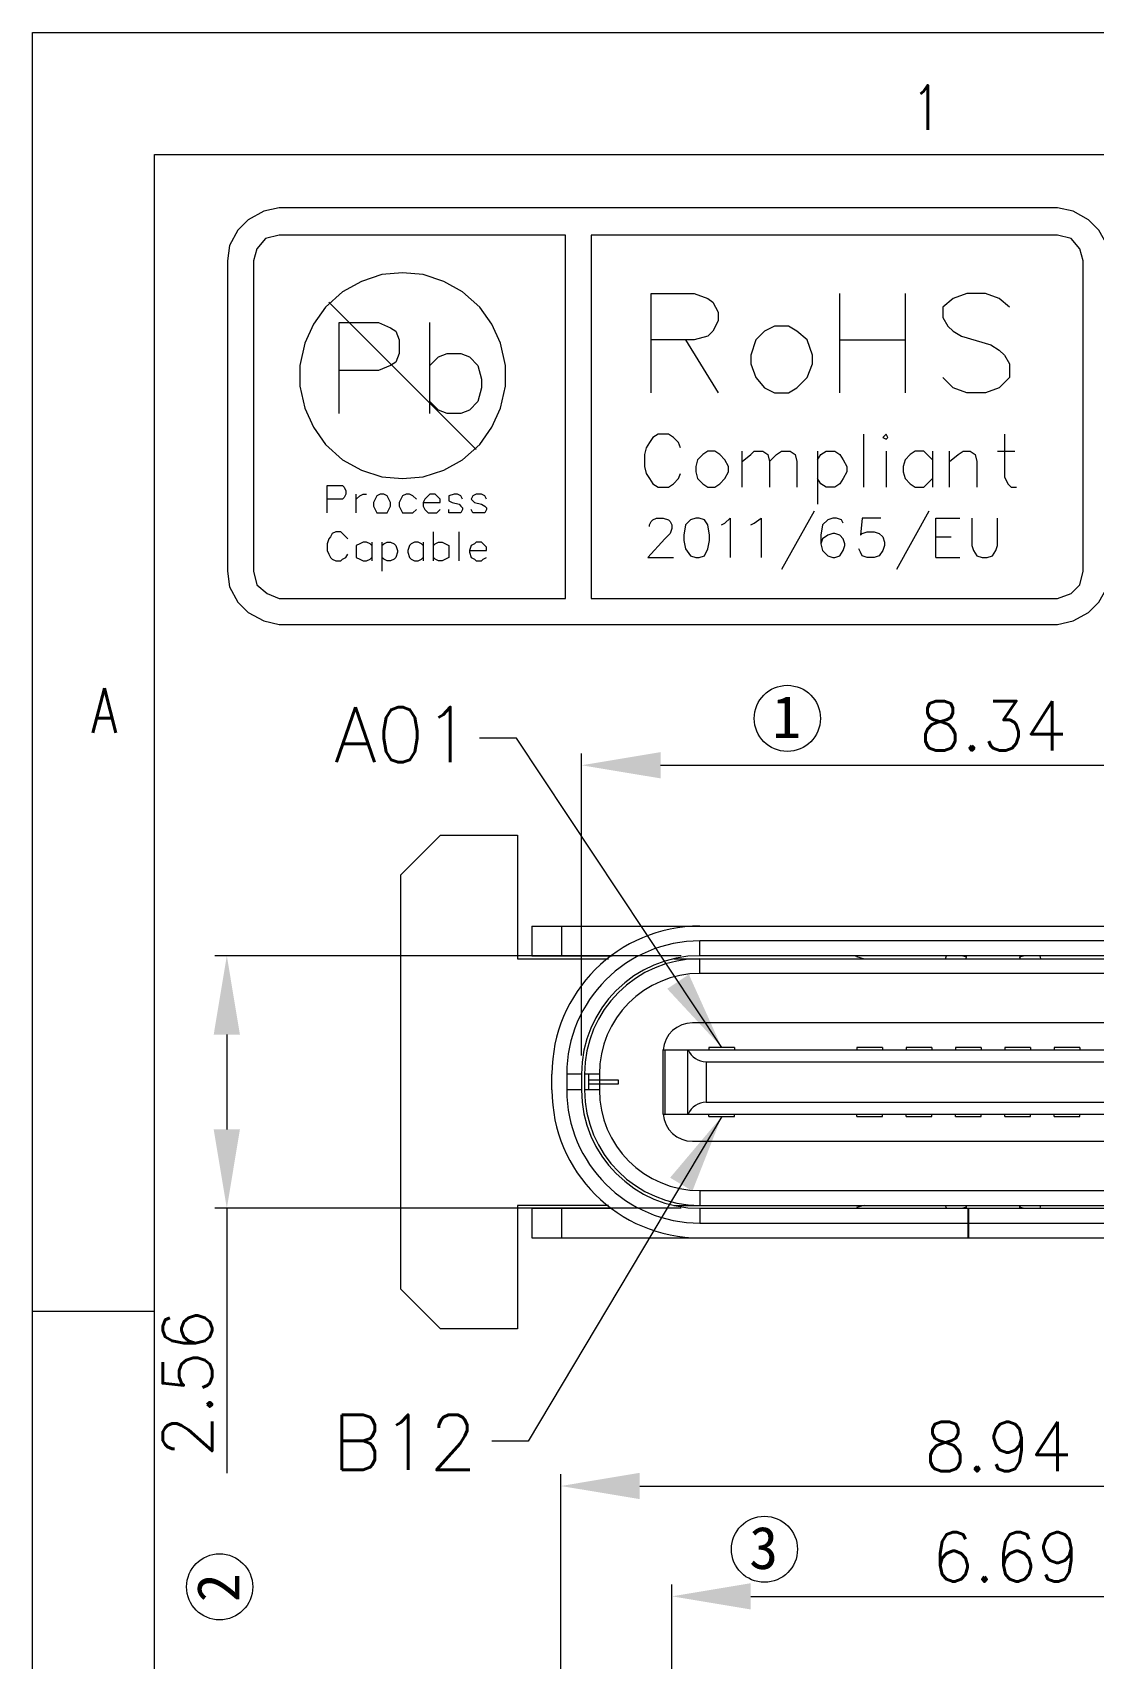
# Model space of a CAD drawing. Extents: x 2510 to 2660, y 706 to 761.
# Drawn here: x 2510.31 to 2521.06, y 742.2 to 758.68 of the extents above; entities that cross this region are included whole.
import ezdxf
from ezdxf.enums import TextEntityAlignment as Align

# ---------------------------------------------------------------- set-up
doc = ezdxf.new("R2010")
doc.units = 0
doc.header["$MEASUREMENT"] = 0
doc.layers.get('0').update_dxf_attribs({"linetype": 'CONTINUOUS', "lineweight": 20})
doc.layers.get('DEFPOINTS').update_dxf_attribs({"linetype": 'CONTINUOUS', "lineweight": 9})
doc.layers.add('HANBO', color=7, linetype='CONTINUOUS', lineweight=9)
doc.styles.add('ROMANS', font='ROMANS.SHX', dxfattribs={"bigfont": 'gbcbig.shx'})
doc.styles.add('style2', font='')
doc.styles.get('style2').set_extended_font_data('SimSun')
doc.dimstyles.new('汉博电子', dxfattribs={"dimtxt": 0.5, "dimasz": 0.8, "dimexe": 0.12, "dimexo": 0.19, "dimgap": 0.15, "dimtad": 1, "dimzin": 1, "dimdsep": 46, "dimtxsty": 'ROMANS', "dimcen": 2.13, "dimclrd": 3, "dimclre": 3, "dimclrt": 2, "dimazin": 2, "dimtfac": 1, "dimtmove": 0, "dimatfit": 3, "dimfxl": 1, "dimlwd": 13, "dimlwe": 13, "dimarcsym": 0})

# ---------------------------------------------------------------- blocks, each defined once
blk = doc.blocks.new('ea')
at = {"layer": 'HANBO', "lineweight": 0}
for points in [[(45.662, 80.581), (45.514, 80.549), (45.366, 80.466), (45.267, 80.367), (45.185, 80.219), (45.168, 80.071)], [(53.138, 80.581), (45.662, 80.581)], [(53.632, 80.071), (53.616, 80.219), (53.534, 80.367), (53.435, 80.466), (53.287, 80.549), (53.138, 80.581)], [(45.662, 80.318), (45.531, 80.285), (45.448, 80.186), (45.415, 80.071)], [(48.412, 80.318), (45.662, 80.318)], [(48.412, 76.827), (48.412, 80.318)], [(48.659, 80.318), (48.659, 76.827), (53.138, 76.827)], [(53.138, 80.318), (48.659, 80.318)], [(53.385, 80.071), (53.352, 80.186), (53.27, 80.285), (53.138, 80.318)], [(45.168, 80.071), (45.168, 77.09)], [(45.415, 80.071), (45.415, 77.09)], [(46.848, 79.956), (46.65, 79.939), (46.453, 79.873), (46.272, 79.775), (46.107, 79.626), (45.992, 79.462), (45.909, 79.281), (45.86, 79.067), (45.86, 78.869), (45.909, 78.655), (45.992, 78.474), (46.107, 78.309), (46.272, 78.161), (46.453, 78.062), (46.65, 77.996), (46.848, 77.98), (47.046, 77.996), (47.243, 78.062), (47.424, 78.161), (47.589, 78.309), (47.704, 78.474), (47.787, 78.655), (47.836, 78.869), (47.836, 79.067), (47.787, 79.281), (47.704, 79.462), (47.589, 79.626), (47.424, 79.775), (47.243, 79.873), (47.046, 79.939), (46.848, 79.956)], [(53.385, 77.09), (53.385, 80.071)], [(46.14, 79.676), (47.556, 78.26)], [(49.236, 78.803), (49.236, 79.758), (49.647, 79.758), (49.779, 79.709), (49.828, 79.676), (49.878, 79.577), (49.878, 79.495), (49.828, 79.396), (49.779, 79.347), (49.647, 79.314), (49.236, 79.314)], [(51.047, 78.803), (51.047, 79.758)], [(51.673, 79.758), (51.673, 78.803)], [(52.677, 79.626), (52.578, 79.709), (52.447, 79.758), (52.266, 79.758), (52.134, 79.709), (52.035, 79.626), (52.035, 79.528), (52.084, 79.445), (52.134, 79.396), (52.216, 79.347), (52.496, 79.264), (52.578, 79.215), (52.628, 79.165), (52.677, 79.083), (52.677, 78.951), (52.578, 78.852), (52.447, 78.803), (52.266, 78.803), (52.134, 78.852), (52.035, 78.951)], [(46.239, 78.605), (46.239, 79.478), (46.617, 79.478), (46.733, 79.429), (46.782, 79.396), (46.815, 79.314), (46.815, 79.182), (46.782, 79.099), (46.733, 79.067), (46.617, 79.017), (46.239, 79.017)], [(47.111, 78.605), (47.111, 79.478)], [(50.421, 79.445), (50.322, 79.396), (50.24, 79.314), (50.191, 79.165), (50.191, 79.083), (50.24, 78.951), (50.322, 78.852), (50.421, 78.803), (50.553, 78.803), (50.635, 78.852), (50.734, 78.951), (50.784, 79.083), (50.784, 79.165), (50.734, 79.314), (50.635, 79.396), (50.553, 79.445), (50.421, 79.445)], [(47.111, 79.067), (47.194, 79.149), (47.276, 79.182), (47.408, 79.182), (47.49, 79.149), (47.572, 79.067), (47.605, 78.935), (47.605, 78.852), (47.572, 78.721), (47.49, 78.638), (47.408, 78.605), (47.276, 78.605), (47.194, 78.638), (47.111, 78.721)], [(49.565, 79.314), (49.878, 78.803)], [(51.047, 79.314), (51.673, 79.314)], [(49.516, 78.276), (49.499, 78.326), (49.45, 78.375), (49.4, 78.408), (49.302, 78.408), (49.252, 78.375), (49.219, 78.326), (49.186, 78.276), (49.17, 78.21), (49.17, 78.095), (49.186, 78.029), (49.219, 77.98), (49.252, 77.93), (49.302, 77.897), (49.4, 77.897), (49.45, 77.93), (49.499, 77.98), (49.516, 78.029)], [(51.278, 77.897), (51.278, 78.408)], [(51.459, 78.375), (51.492, 78.359), (51.508, 78.375), (51.492, 78.408), (51.459, 78.375)], [(52.628, 78.408), (52.628, 77.996), (52.661, 77.93), (52.694, 77.897), (52.743, 77.897)], [(49.779, 78.243), (49.73, 78.21), (49.68, 78.161), (49.664, 78.095), (49.664, 78.046), (49.68, 77.98), (49.73, 77.93), (49.779, 77.897), (49.845, 77.897), (49.894, 77.93), (49.944, 77.98), (49.977, 78.046), (49.977, 78.095), (49.944, 78.161), (49.894, 78.21), (49.845, 78.243), (49.779, 78.243)], [(50.108, 77.897), (50.108, 78.243)], [(50.108, 78.144), (50.191, 78.21), (50.224, 78.243), (50.306, 78.243), (50.355, 78.21), (50.372, 78.144), (50.372, 77.897)], [(50.372, 78.144), (50.438, 78.21), (50.487, 78.243), (50.569, 78.243), (50.619, 78.21), (50.635, 78.144), (50.635, 77.897)], [(50.833, 78.243), (50.833, 77.733)], [(50.833, 78.161), (50.866, 78.21), (50.915, 78.243), (50.998, 78.243), (51.047, 78.21), (51.08, 78.161), (51.113, 78.095), (51.113, 78.046), (51.08, 77.98), (51.047, 77.93), (50.998, 77.897), (50.915, 77.897), (50.866, 77.93), (50.833, 77.98)], [(51.492, 78.243), (51.492, 77.897)], [(51.936, 78.161), (51.887, 78.21), (51.854, 78.243), (51.772, 78.243), (51.722, 78.21), (51.673, 78.161), (51.656, 78.095), (51.656, 78.046), (51.673, 77.98), (51.722, 77.93), (51.772, 77.897), (51.854, 77.897), (51.887, 77.93), (51.936, 77.98)], [(51.936, 78.243), (51.936, 77.897)], [(52.101, 77.897), (52.101, 78.243)], [(52.101, 78.144), (52.183, 78.21), (52.233, 78.243), (52.298, 78.243), (52.348, 78.21), (52.364, 78.144), (52.364, 77.897)], [(52.562, 78.243), (52.727, 78.243)], [(46.123, 77.65), (46.123, 77.914), (46.239, 77.914), (46.272, 77.914), (46.288, 77.897), (46.304, 77.864), (46.304, 77.831), (46.288, 77.799), (46.272, 77.782), (46.239, 77.782), (46.123, 77.782)], [(46.403, 77.65), (46.403, 77.831)], [(46.403, 77.749), (46.403, 77.782), (46.436, 77.815), (46.469, 77.831), (46.502, 77.831)], [(46.634, 77.831), (46.601, 77.815), (46.584, 77.782), (46.568, 77.749), (46.568, 77.716), (46.584, 77.683), (46.601, 77.65), (46.634, 77.65), (46.667, 77.65), (46.7, 77.65), (46.716, 77.683), (46.733, 77.716), (46.733, 77.749), (46.716, 77.782), (46.7, 77.815), (46.667, 77.831), (46.634, 77.831)], [(46.98, 77.782), (46.947, 77.815), (46.914, 77.831), (46.881, 77.831), (46.848, 77.815), (46.831, 77.782), (46.815, 77.749), (46.815, 77.716), (46.831, 77.683), (46.848, 77.65), (46.881, 77.65), (46.914, 77.65), (46.947, 77.65), (46.98, 77.683)], [(47.046, 77.749), (47.21, 77.749), (47.21, 77.782), (47.194, 77.799), (47.177, 77.815), (47.161, 77.831), (47.111, 77.831), (47.095, 77.815), (47.062, 77.782), (47.046, 77.749), (47.046, 77.716), (47.062, 77.683), (47.095, 77.65), (47.111, 77.65), (47.161, 77.65), (47.177, 77.65), (47.21, 77.683)], [(47.424, 77.782), (47.408, 77.815), (47.375, 77.831), (47.342, 77.831), (47.292, 77.815), (47.292, 77.782), (47.292, 77.766), (47.325, 77.749), (47.391, 77.733), (47.408, 77.716), (47.424, 77.7), (47.424, 77.683), (47.408, 77.65), (47.375, 77.65), (47.342, 77.65), (47.292, 77.65), (47.292, 77.683)], [(47.655, 77.782), (47.638, 77.815), (47.605, 77.831), (47.556, 77.831), (47.523, 77.815), (47.507, 77.782), (47.523, 77.766), (47.54, 77.749), (47.605, 77.733), (47.638, 77.716), (47.655, 77.7), (47.655, 77.683), (47.638, 77.65), (47.605, 77.65), (47.556, 77.65), (47.523, 77.65), (47.507, 77.683)], [(50.8, 77.667), (50.487, 77.107)], [(51.903, 77.667), (51.59, 77.107)], [(46.321, 77.403), (46.304, 77.42), (46.272, 77.453), (46.255, 77.469), (46.206, 77.469), (46.173, 77.453), (46.156, 77.42), (46.14, 77.403), (46.123, 77.354), (46.123, 77.288), (46.14, 77.255), (46.156, 77.222), (46.173, 77.206), (46.206, 77.189), (46.255, 77.189), (46.272, 77.206), (46.304, 77.222), (46.321, 77.255)], [(47.144, 77.189), (47.144, 77.469)], [(47.391, 77.189), (47.391, 77.469)], [(49.219, 77.519), (49.219, 77.535), (49.236, 77.568), (49.252, 77.585), (49.285, 77.601), (49.351, 77.601), (49.4, 77.585), (49.417, 77.568), (49.433, 77.535), (49.433, 77.502), (49.417, 77.453), (49.367, 77.403), (49.203, 77.222), (49.45, 77.222)], [(49.664, 77.601), (49.614, 77.585), (49.565, 77.535), (49.548, 77.436), (49.548, 77.387), (49.565, 77.305), (49.614, 77.239), (49.664, 77.222), (49.697, 77.222), (49.746, 77.239), (49.779, 77.305), (49.796, 77.387), (49.796, 77.436), (49.779, 77.535), (49.746, 77.585), (49.697, 77.601), (49.664, 77.601)], [(49.911, 77.535), (49.944, 77.552), (49.993, 77.601), (49.993, 77.222)], [(50.191, 77.535), (50.224, 77.552), (50.29, 77.601), (50.29, 77.222)], [(51.08, 77.552), (51.063, 77.585), (51.014, 77.601), (50.981, 77.601), (50.932, 77.585), (50.882, 77.535), (50.866, 77.436), (50.866, 77.354), (50.882, 77.288), (50.932, 77.239), (50.981, 77.222), (50.998, 77.222), (51.047, 77.239), (51.08, 77.288), (51.096, 77.338), (51.096, 77.354), (51.08, 77.403), (51.047, 77.436), (50.998, 77.453), (50.981, 77.453), (50.932, 77.436), (50.882, 77.403), (50.866, 77.354)], [(51.442, 77.601), (51.261, 77.601), (51.245, 77.436), (51.261, 77.453), (51.31, 77.469), (51.376, 77.469), (51.426, 77.453), (51.459, 77.42), (51.475, 77.37), (51.475, 77.338), (51.459, 77.288), (51.426, 77.239), (51.376, 77.222), (51.31, 77.222), (51.261, 77.239), (51.245, 77.272), (51.228, 77.305)], [(51.969, 77.222), (51.969, 77.601), (52.2, 77.601)], [(52.315, 77.601), (52.315, 77.338), (52.331, 77.288), (52.364, 77.239), (52.414, 77.222), (52.463, 77.222), (52.513, 77.239), (52.546, 77.288), (52.562, 77.338), (52.562, 77.601)], [(46.551, 77.338), (46.535, 77.354), (46.502, 77.37), (46.469, 77.37), (46.436, 77.354), (46.403, 77.338), (46.403, 77.288), (46.403, 77.272), (46.403, 77.222), (46.436, 77.206), (46.469, 77.189), (46.502, 77.189), (46.535, 77.206), (46.551, 77.222)], [(46.551, 77.37), (46.551, 77.189)], [(46.65, 77.37), (46.65, 77.09)], [(46.65, 77.338), (46.667, 77.354), (46.7, 77.37), (46.733, 77.37), (46.766, 77.354), (46.782, 77.338), (46.798, 77.288), (46.798, 77.272), (46.782, 77.222), (46.766, 77.206), (46.733, 77.189), (46.7, 77.189), (46.667, 77.206), (46.65, 77.222)], [(47.046, 77.338), (47.029, 77.354), (46.996, 77.37), (46.963, 77.37), (46.93, 77.354), (46.914, 77.338), (46.897, 77.288), (46.897, 77.272), (46.914, 77.222), (46.93, 77.206), (46.963, 77.189), (46.996, 77.189), (47.029, 77.206), (47.046, 77.222)], [(47.046, 77.37), (47.046, 77.189)], [(47.144, 77.338), (47.161, 77.354), (47.194, 77.37), (47.227, 77.37), (47.26, 77.354), (47.292, 77.338), (47.292, 77.288), (47.292, 77.272), (47.292, 77.222), (47.26, 77.206), (47.227, 77.189), (47.194, 77.189), (47.161, 77.206), (47.144, 77.222)], [(47.49, 77.288), (47.655, 77.288), (47.655, 77.321), (47.638, 77.338), (47.622, 77.354), (47.605, 77.37), (47.556, 77.37), (47.54, 77.354), (47.507, 77.338), (47.49, 77.288), (47.49, 77.272), (47.507, 77.222), (47.54, 77.206), (47.556, 77.189), (47.605, 77.189), (47.622, 77.206), (47.655, 77.222)], [(51.969, 77.42), (52.117, 77.42)], [(51.969, 77.222), (52.2, 77.222)], [(45.168, 77.09), (45.185, 76.942), (45.267, 76.794), (45.366, 76.695), (45.514, 76.613), (45.662, 76.58)], [(45.415, 77.09), (45.448, 76.959), (45.547, 76.876), (45.662, 76.827)], [(53.138, 76.827), (53.27, 76.876), (53.352, 76.959), (53.385, 77.09)], [(53.138, 76.58), (53.287, 76.613), (53.435, 76.695), (53.534, 76.794), (53.616, 76.942), (53.632, 77.09)], [(45.662, 76.827), (48.412, 76.827)], [(45.662, 76.58), (53.138, 76.58)]]:
    blk.add_lwpolyline(points, dxfattribs=at)
blk = doc.blocks.new('*D9')
at = {"color": 3, "lineweight": 13, "transparency": 16777216}
for p, q in [((2515.877, 748.315), (2515.877, 751.375)), ((2524.217, 748.315), (2524.217, 751.375)), ((2516.677, 751.255), (2523.417, 751.255))]:
    blk.add_line(p, q, dxfattribs=at)
at = {"color": 3, "transparency": 16777216}
for points in [[(2516.677, 751.388), (2516.677, 751.122), (2515.877, 751.255)], [(2523.417, 751.388), (2523.417, 751.122), (2524.217, 751.255)]]:
    blk.add_solid(points, dxfattribs=at)
at = {"layer": 'DEFPOINTS', "color": 0, "transparency": 16777216}
for p in [(2524.217, 751.255), (2515.877, 748.125), (2524.217, 748.125)]:
    blk.add_point(p, dxfattribs=at)
at = {"color": 2, "transparency": 16777216, "insert": (2520.047, 751.655), "char_height": 0.5, "attachment_point": 5, "style": 'ROMANS'}
blk.add_mtext('8.34', dxfattribs=at)
blk = doc.blocks.new('*D10')
at = {"color": 3, "lineweight": 13, "transparency": 16777216}
for p, q in [((2516.887, 749.325), (2512.162, 749.325)), ((2512.282, 748.525), (2512.282, 747.565)), ((2516.887, 746.765), (2512.162, 746.765)), ((2512.282, 746.765), (2512.282, 744.08))]:
    blk.add_line(p, q, dxfattribs=at)
at = {"color": 3, "transparency": 16777216}
for points in [[(2512.149, 748.525), (2512.415, 748.525), (2512.282, 749.325)], [(2512.149, 747.565), (2512.415, 747.565), (2512.282, 746.765)]]:
    blk.add_solid(points, dxfattribs=at)
at = {"layer": 'DEFPOINTS', "color": 0, "transparency": 16777216}
for p in [(2517.077, 749.325), (2512.282, 746.765), (2517.077, 746.765)]:
    blk.add_point(p, dxfattribs=at)
at = {"color": 2, "transparency": 16777216, "insert": (2511.882, 744.992), "char_height": 0.5, "attachment_point": 5, "rotation": 90, "style": 'ROMANS'}
blk.add_mtext('2.56', dxfattribs=at)
blk = doc.blocks.new('*D13')
at = {"color": 3, "lineweight": 13, "transparency": 16777216}
for p, q in [((2516.792, 739.27), (2516.792, 742.953)), ((2517.592, 742.833), (2522.682, 742.833)), ((2523.482, 739.27), (2523.482, 742.953))]:
    blk.add_line(p, q, dxfattribs=at)
at = {"color": 3, "transparency": 16777216}
for points in [[(2517.592, 742.966), (2517.592, 742.7), (2516.792, 742.833)], [(2522.682, 742.966), (2522.682, 742.7), (2523.482, 742.833)]]:
    blk.add_solid(points, dxfattribs=at)
at = {"layer": 'DEFPOINTS', "color": 0, "transparency": 16777216}
for p in [(2523.482, 742.833), (2516.792, 739.08), (2523.482, 739.08)]:
    blk.add_point(p, dxfattribs=at)
at = {"color": 2, "transparency": 16777216, "insert": (2520.174, 743.233), "char_height": 0.5, "attachment_point": 5, "style": 'ROMANS'}
blk.add_mtext('6.69', dxfattribs=at)
blk = doc.blocks.new('*D15')
at = {"color": 3, "lineweight": 13, "transparency": 16777216}
for p, q in [((2515.667, 741.825), (2515.667, 744.071)), ((2516.467, 743.951), (2523.807, 743.951)), ((2524.607, 741.825), (2524.607, 744.071))]:
    blk.add_line(p, q, dxfattribs=at)
at = {"color": 3, "transparency": 16777216}
for points in [[(2516.467, 744.085), (2516.467, 743.818), (2515.667, 743.951)], [(2523.807, 744.085), (2523.807, 743.818), (2524.607, 743.951)]]:
    blk.add_solid(points, dxfattribs=at)
at = {"layer": 'DEFPOINTS', "color": 0, "transparency": 16777216}
for p in [(2524.607, 743.951), (2515.667, 741.635), (2524.607, 741.635)]:
    blk.add_point(p, dxfattribs=at)
at = {"color": 2, "transparency": 16777216, "insert": (2520.099, 744.351), "char_height": 0.5, "attachment_point": 5, "style": 'ROMANS'}
blk.add_mtext('8.94', dxfattribs=at)

msp = doc.modelspace()

# ---------------------------------------------------------------- linework, layer by layer
at = {"color": 7, "linetype": 'Continuous'}
for p, q in [((2514.047, 750.145), (2514.447, 750.545)), ((2514.447, 750.545), (2515.227, 750.545)), ((2515.227, 750.545), (2515.227, 749.295)), ((2514.047, 745.945), (2514.047, 750.145)), ((2515.372, 749.625), (2515.372, 749.325)), ((2515.372, 749.625), (2524.722, 749.625)), ((2515.672, 749.625), (2515.672, 749.325)), ((2517.077, 749.325), (2517.077, 749.475)), ((2523.017, 749.475), (2517.077, 749.475)), ((2515.227, 749.295), (2516.15, 749.295)), ((2515.372, 749.325), (2516.187, 749.325)), ((2516.811, 749.295), (2523.284, 749.295)), ((2523.017, 749.325), (2517.077, 749.325)), ((2517.077, 749.145), (2517.077, 749.295)), ((2518.663, 749.318), (2518.742, 749.295)), ((2519.566, 749.295), (2519.574, 749.325)), ((2519.739, 749.325), (2519.779, 749.314)), ((2519.774, 749.295), (2519.779, 749.314)), ((2520.316, 749.314), (2520.356, 749.325)), ((2520.316, 749.314), (2520.321, 749.295)), ((2520.52, 749.325), (2520.529, 749.295)), ((2523.017, 749.145), (2517.077, 749.145)), ((2523.092, 748.645), (2517.002, 748.645)), ((2516.702, 748.37), (2516.702, 747.72)), ((2516.702, 748.37), (2523.392, 748.37)), ((2516.724, 747.72), (2516.724, 748.37)), ((2516.954, 747.72), (2516.954, 748.37)), ((2517.14, 748.25), (2522.955, 748.25)), ((2517.14, 748.25), (2517.14, 747.84)), ((2517.427, 748.395), (2517.167, 748.395)), ((2517.167, 748.395), (2517.167, 748.37)), ((2517.427, 748.395), (2517.427, 748.37)), ((2518.927, 748.395), (2518.667, 748.395)), ((2518.667, 748.395), (2518.667, 748.37)), ((2518.927, 748.395), (2518.927, 748.37)), ((2519.427, 748.395), (2519.167, 748.395)), ((2519.167, 748.395), (2519.167, 748.37)), ((2519.427, 748.395), (2519.427, 748.37)), ((2519.927, 748.395), (2519.667, 748.395)), ((2519.667, 748.395), (2519.667, 748.37)), ((2519.927, 748.395), (2519.927, 748.37)), ((2520.427, 748.395), (2520.167, 748.395)), ((2520.167, 748.395), (2520.167, 748.37)), ((2520.427, 748.395), (2520.427, 748.37)), ((2520.927, 748.395), (2520.667, 748.395)), ((2520.667, 748.395), (2520.667, 748.37)), ((2520.927, 748.395), (2520.927, 748.37)), ((2515.577, 747.965), (2515.577, 748.125)), ((2515.727, 748.125), (2515.727, 747.965)), ((2515.877, 748.125), (2515.727, 748.125)), ((2515.877, 748.125), (2515.877, 747.965)), ((2515.907, 748.125), (2515.907, 747.965)), ((2516.057, 748.125), (2515.907, 748.125)), ((2515.952, 747.97), (2515.952, 748.12)), ((2516.057, 748.125), (2516.057, 747.965)), ((2515.877, 747.965), (2515.727, 747.965)), ((2516.057, 747.965), (2515.907, 747.965)), ((2516.252, 748.065), (2515.952, 748.065)), ((2515.952, 748.025), (2516.252, 748.025)), ((2516.252, 748.025), (2516.252, 748.065)), ((2517.14, 747.84), (2522.955, 747.84)), ((2516.702, 747.72), (2523.392, 747.72)), ((2517.167, 747.695), (2517.167, 747.72)), ((2517.167, 747.695), (2517.427, 747.695)), ((2517.427, 747.695), (2517.427, 747.72)), ((2518.667, 747.695), (2518.667, 747.72)), ((2518.667, 747.695), (2518.927, 747.695)), ((2518.927, 747.695), (2518.927, 747.72)), ((2519.167, 747.695), (2519.167, 747.72)), ((2519.167, 747.695), (2519.427, 747.695)), ((2519.427, 747.695), (2519.427, 747.72)), ((2519.667, 747.695), (2519.667, 747.72)), ((2519.667, 747.695), (2519.927, 747.695)), ((2519.927, 747.695), (2519.927, 747.72)), ((2520.167, 747.695), (2520.167, 747.72)), ((2520.167, 747.695), (2520.427, 747.695)), ((2520.427, 747.695), (2520.427, 747.72)), ((2520.667, 747.695), (2520.667, 747.72)), ((2520.667, 747.695), (2520.927, 747.695)), ((2520.927, 747.695), (2520.927, 747.72)), ((2517.002, 747.445), (2523.092, 747.445)), ((2517.077, 746.945), (2523.017, 746.945)), ((2517.077, 746.945), (2517.077, 746.795)), ((2515.227, 746.795), (2515.227, 745.545)), ((2516.15, 746.795), (2515.227, 746.795)), ((2515.372, 746.765), (2515.372, 746.465)), ((2515.372, 746.765), (2516.187, 746.765)), ((2515.672, 746.765), (2515.672, 746.465)), ((2516.811, 746.795), (2523.284, 746.795)), ((2517.077, 746.765), (2523.017, 746.765)), ((2517.077, 746.765), (2517.077, 746.615)), ((2518.742, 746.795), (2518.663, 746.773)), ((2519.574, 746.765), (2519.566, 746.795)), ((2519.779, 746.776), (2519.742, 746.766)), ((2519.779, 746.776), (2519.774, 746.795)), ((2519.792, 746.765), (2519.792, 746.465)), ((2519.802, 746.465), (2519.802, 746.765)), ((2520.321, 746.795), (2520.316, 746.776)), ((2520.353, 746.766), (2520.316, 746.776)), ((2520.529, 746.795), (2520.52, 746.765)), ((2517.077, 746.615), (2519.792, 746.615)), ((2519.802, 746.615), (2523.017, 746.615)), ((2515.372, 746.465), (2524.722, 746.465)), ((2514.447, 745.545), (2514.047, 745.945)), ((2515.227, 745.545), (2514.447, 745.545))]:
    msp.add_line(p, q, dxfattribs=at)
at = {"layer": 'HANBO'}
msp.add_line((2511.548, 745.718), (2510.313, 745.718), dxfattribs=at)
at = {"layer": 'HANBO', "linetype": 'Continuous', "lineweight": 0}
for points in [[(2510.313, 758.681), (2579.905, 758.681), (2579.905, 709.298), (2510.313, 709.298)], [(2511.548, 757.446), (2578.671, 757.446), (2578.673, 710.532), (2511.548, 710.532)]]:
    msp.add_lwpolyline(points, close=True, dxfattribs=at)
at = {"layer": 'HANBO', "color": 3, "ltscale": 2}
for centre in [(2517.962, 751.73), (2517.73, 743.31), (2512.209, 742.929)]:
    msp.add_circle(centre, 0.335, dxfattribs=at)
at = {"layer": 'HANBO', "color": 7, "linetype": 'Continuous'}
for centre, radius, start, end in [((2517.077, 748.125), 1.5, 90, 180), ((2517.077, 748.125), 1.35, 90, 180), ((2517.077, 748.125), 1.2, 90, 180), ((2517.077, 748.125), 1.17, 90, 180), ((2518.608, 749.125), 0.2, 74.2183, 90), ((2517.077, 748.125), 1.02, 90, 180), ((2517.002, 748.345), 0.3, 90, 175.2198), ((2517.077, 747.965), 1.5, 180, 270), ((2517.077, 747.965), 1.35, 180, 270), ((2517.077, 747.965), 1.2, 180, 270), ((2517.077, 747.965), 1.17, 180, 270), ((2517.077, 747.965), 1.02, 180, 270), ((2517.002, 747.745), 0.3, 184.7802, 270)]:
    msp.add_arc(centre, radius, start, end, dxfattribs=at)
for centre, major_axis, start_param, end_param in [((2517.14, 748.45), (0, 0.2), -4.300872, -3.141593), ((2517.14, 747.64), (0.2, 0), 1.570737, 2.730016)]:
    msp.add_ellipse(centre, major_axis=major_axis, ratio=1, start_param=start_param, end_param=end_param, dxfattribs=at)

# ---------------------------------------------------------------- block references
at = {"layer": 'HANBO', "color": 3, "xscale": 1.055206152000143, "yscale": 1.055206152000143, "zscale": 1.055206152000143}
msp.add_blockref('ea', (2464.629, 671.875), dxfattribs=at)

# ---------------------------------------------------------------- texts
at = {"color": 2, "char_height": 0.56, "attachment_point": 1, "style": 'ROMANS'}
for s, insert in [('\\A1;A01', (2513.37, 751.845)), ('\\A1;B12', (2513.351, 744.674))]:
    msp.add_mtext(s, dxfattribs=dict(at, insert=insert))
at = {"layer": 'HANBO', "style": 'ROMANS', "width": 0.75}
for s, p in [('1', (2519.37, 757.693)), ('A', (2511.041, 751.582))]:
    msp.add_text(s, height=0.453, dxfattribs=at).set_placement(p, align=Align.CENTER)
at = {"layer": 'HANBO', "color": 3, "style": 'style2'}
for s, p in [('1', (2517.808, 751.53)), ('3', (2517.576, 743.11))]:
    msp.add_text(s, height=0.43, dxfattribs=at).set_placement(p)
msp.add_text('2', height=0.43, rotation=90, dxfattribs=at).set_placement((2512.409, 742.774))

# ---------------------------------------------------------------- dimensions: what is measured, and where the dimension line sits
at = {"color": 2}
for base, p1, p2, picture, middle in [((2524.217, 751.255), (2515.877, 748.125), (2524.217, 748.125), '*D9', (2520.047, 751.255)), ((2524.607, 743.951), (2515.667, 741.635), (2524.607, 741.635), '*D15', (2520.099, 743.951)), ((2523.482, 742.833), (2516.792, 739.08), (2523.482, 739.08), '*D13', (2520.174, 742.833))]:
    dim = msp.add_linear_dim(base=base, p1=p1, p2=p2, dimstyle='汉博电子', dxfattribs=at)
    dim.commit()
    dim.dimension.update_dxf_attribs({"geometry": picture, "text_midpoint": middle, "dimtype": 160})
dim = msp.add_linear_dim(base=(2512.282, 746.765), p1=(2517.077, 749.325), p2=(2517.077, 746.765), angle=90, dimstyle='汉博电子', dxfattribs=at)
dim.commit()
dim.dimension.update_dxf_attribs({"geometry": '*D10', "text_midpoint": (2512.282, 744.992), "dimtype": 160})

# ---------------------------------------------------------------- leaders
at = {"annotation_type": 0, "has_hookline": 1, "hookline_direction": 1}
for points in [[(2517.297, 748.396), (2515.219, 751.528), (2514.844, 751.528)], [(2517.297, 747.695), (2515.336, 744.407), (2514.968, 744.407)]]:
    msp.add_leader(points, dimstyle='汉博电子', override={"dimgap": 0.1, "dimtad": 0}, dxfattribs=at)

doc.saveas('drawing.dxf')
